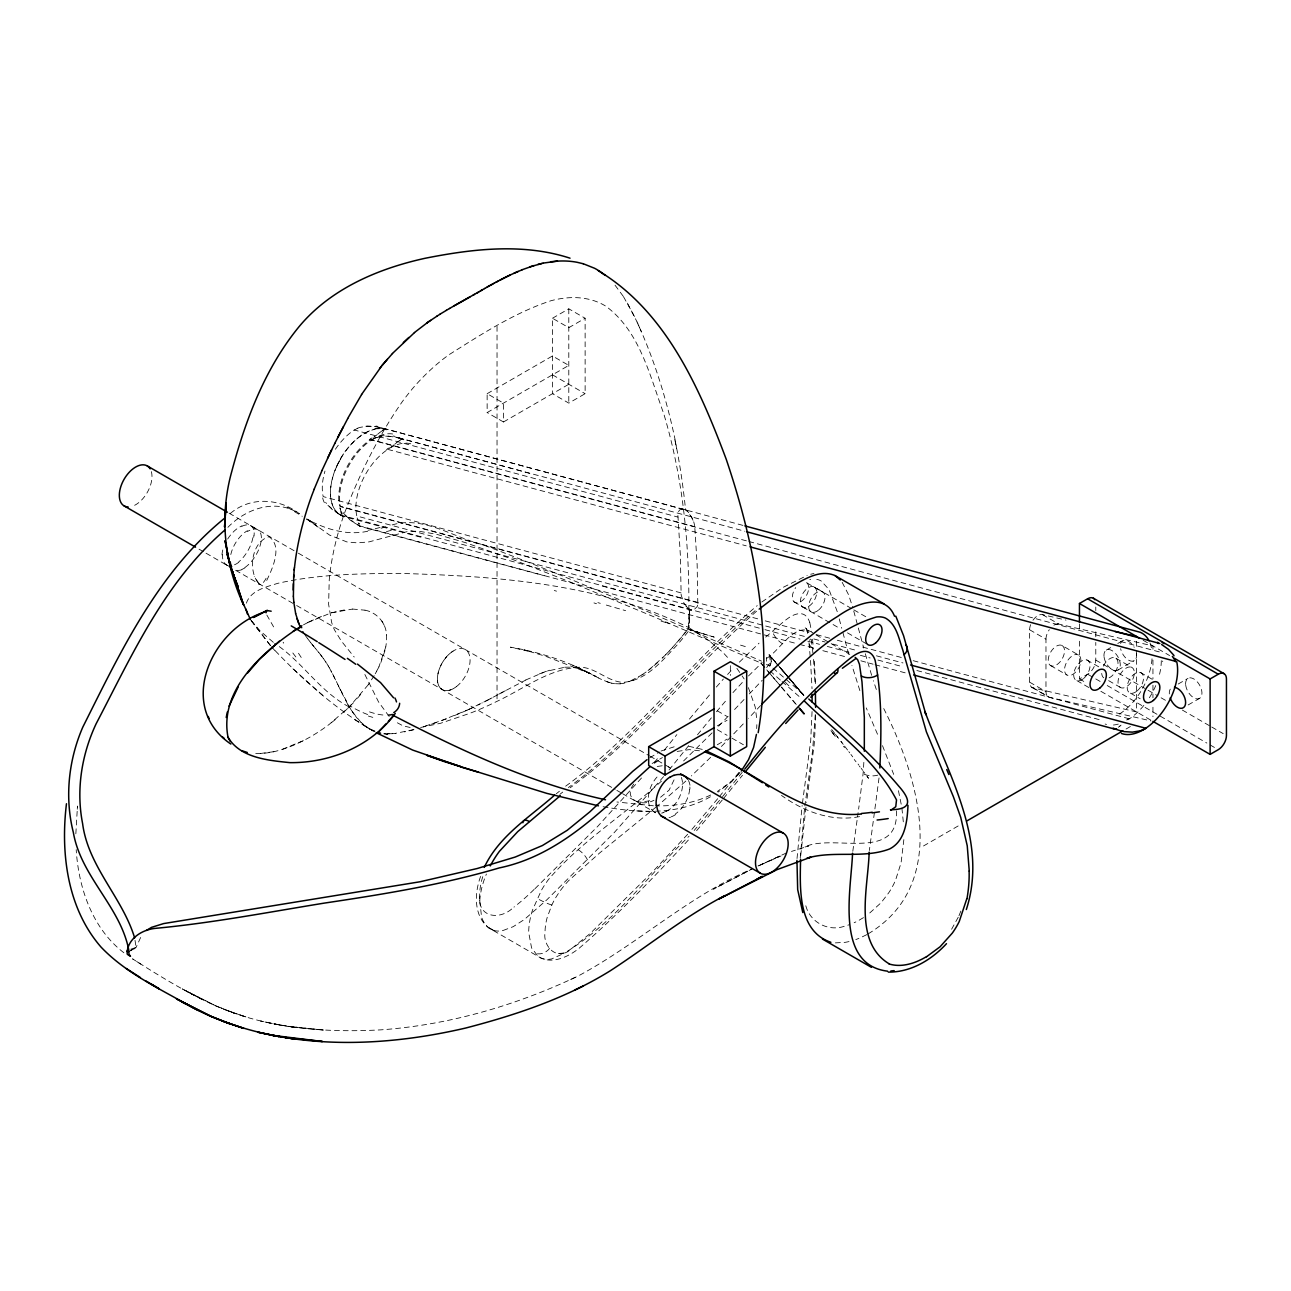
<?xml version="1.0" encoding="UTF-8"?>
<svg xmlns="http://www.w3.org/2000/svg" width="1291" height="1291" viewBox="0 0 1291 1291"><rect width="100%" height="100%" fill="white"/><g stroke="black" fill="none" stroke-linecap="round" stroke-linejoin="round"><path stroke-width="0.75" stroke-dasharray="5 3.75" d="M689.507 613.983L689.523 609.368L684.085 603.543L681.148 595.006L680.357 555.275L678.017 517.11A16.509 9.134 52.6 0 1 681.341 508.864M697.802 603.333L697.156 564.78L694.703 525.824M812.055 711.567L810.7 740.889L802.405 803.518M75.846 833.776L77.46 806.326M815.525 715.149L815.218 726.107A489.66 282.713 -60 0 1 814.088 745.343L806.536 802.34M689.491 610.514L689.442 616.275M479.784 900.828L481.559 916.997A53.835 31.081 -60 0 0 489.095 928.1L538.105 956.389C551.16 965.087 567.911 957.051 578.82 948.53C618.502 914.383 654.827 876.282 690.378 837.875M689.41 617.421L689.329 616.21M689.265 618.502L689.12 625.441M689.297 617.356L689.2 623.15M800.226 858.015L804.616 807.633M815.266 714.568L812.604 750.474L804.842 805.907M672.579 647.34L679.405 639.707A200.621 115.835 -60 0 0 689.023 627.749L689.023 625.393M756.687 728.576L756.849 724.687M903.861 839.618L901.07 862.872L895.518 880.284A46.928 27.095 -60 0 1 888.773 892.743L881.107 902.699L868.052 914.512M797.031 858.515L802.147 805.503M896.406 810.861C899.165 862.953 832.017 832.937 804.341 847.154L808.537 846.073L791.464 851.431M766.531 661.25L766.58 657.345M800.727 855.53L806.278 804.18M77.25 809.231L77.508 806.036M863.84 762.352A489.66 282.713 -60 0 1 863.098 773.632L858.628 809.134M879.026 777.94L869.359 850.479M253.714 537.217L253.94 535.329M771.195 661.444L770.905 663.203M852.802 851.318L858.112 812.652M674.047 779.877L669.093 790.14L660.282 797.467M385.799 646.888L378.925 666.785M385.008 650.567L380.861 662.525M482.769 876.67L481.833 879.8A48.074 27.756 -60 0 0 479.703 894.744C476.879 918.643 501.005 920.564 513.947 906.895M246.371 603.171C250.696 590.31 266.269 586.937 277.743 583.338C317.376 574.317 358.333 573.624 398.806 573.365C497.067 576.125 599.508 583.242 688.926 627.684A200.621 115.803 -60 0 1 679.292 639.658L675.951 643.531M480.591 876.444C474.378 893.162 473.442 916.255 489.095 928.1A43.168 24.916 -60 0 0 502.683 930.633M133.861 949.143L136.104 947.416L141.284 936.04M958.987 915.722L962.037 908.122M661.508 781.103C624.554 814.702 580.95 841.409 548.401 879.623A62.823 36.277 -60 0 0 541.445 890.225L532.521 910.01A59.418 34.308 -60 0 0 528.697 932.489L531.585 947.965L538.105 956.389A43.168 24.916 -60 0 0 551.677 958.923L567.766 951.693L590.326 933.361L652.81 871.651L688.313 833.599M656.377 806.81L599.718 852.899L568.669 880.623A63.146 36.455 -60 0 0 559.794 891.355L555.953 897.245A46.508 26.853 -60 0 0 551.822 905.056L547.174 917.514A48.074 27.756 -60 0 0 545.028 932.457C542.946 943.979 553.484 958.229 565.7 952.29C613.935 922.936 648.663 874.991 689.071 836.213M336.305 467.035L340.727 458.353A48.477 28.128 -60.1 0 1 374.325 429.451M958.245 917.207L951.322 929.762M378.973 666.834L374.987 674.144L376.73 671.207M340.84 458.418L336.402 467.1A48.59 28.079 -60 0 0 339.969 514.673L342.954 516.352L420.721 537.185M374.196 675.661L368.225 684.682M633.784 784.073C622.714 798.29 639.949 807.585 653.956 800.291M266.721 580.434C272.595 568.266 282.826 546.222 269.012 536.717C251.487 541.72 247.694 570.767 258.749 583.629M383.314 429.613L383.04 430A14.524 3.792 13.6 0 1 382.991 430.436M368.29 684.73L349.248 706.968L329.334 724.299A177.868 102.683 -60 0 1 303.337 740.679C287.893 748.441 270.803 754.557 253.262 753.395M664.3 750.184L676.871 734.595M688.7 745.633L668.641 770.453M738.952 772.373L720.152 795.659M742.212 772.325L720.814 798.774M697.495 734.789L711.373 717.844M654.214 762.61L659.265 756.413M717.651 798.742L689.604 832.13M689.475 719.055L709.872 694.526M722.282 800.017L695.526 832.001M723.541 798.467L742.535 775.229M663.606 776.617L614.435 832.372L546.787 899.859L524.404 919.466L513.221 926.664L502.683 930.633M719.539 800.339L694.171 830.468M641.498 777.989L597.781 826.321L534.184 889.483M716.473 711.744L726.752 699.69M739.065 773.599L731.949 781.087L718.006 792.19M357.462 698.253L361.27 693.767M716.344 687.038L723.38 679.05M732.981 692.589L744.31 680.292M669.158 651.035L672.676 647.404M739.937 772.438L731.949 781.087L717.28 791.512M727.591 674.451L732.901 668.786M749.329 693.896L762.206 680.309M760.609 705.531L748.538 718.312M744.019 699.528L733.417 710.744M733.74 733.853L744.52 722.573M728.108 716.311L717.457 727.398M669.254 651.1L662.267 658.071M731.029 736.628L720.184 747.731M353.492 702.691L343.729 712.245M748.473 675.984L762.158 662.493M712.099 732.868L682.31 762.206M739.356 662.154L759.043 643.16M665.817 654.682L648.13 670.658L638.077 677.42M710.647 757.317L691.379 775.939M766.418 658.458C780.845 650.148 795.643 619.002 814.282 633.897M685.811 781.087L657.781 805.632M765.692 637.092L784.508 620.906A63.469 36.648 -60 0 1 787.187 618.938C792.722 614.581 802.679 610.143 807.488 617.856A37.988 21.931 -60 0 1 809.796 622.617M657.781 662.477L648.034 670.594M756.542 611.24C692.331 667.834 639.803 737.016 570.186 787.752M227.894 527.341C246.081 508.46 276 498.181 299.431 513.786C278.485 497.342 247.888 496.422 228.152 515.448M1119.297 726.559L1121.04 725.139M766.644 667.544L770.517 662.138L769.355 654.989L778.344 665.575M1119.975 725.994L1118.361 727.269M377.601 434.276L379.296 432.905M379.619 432.646L382.701 430.355M394.788 444.201L396.595 442.748M396.692 442.668L399.887 440.279M556.276 793.787L559.406 791.254M565.652 786.187C637.189 734.305 689.83 661.976 757.236 605.608M755.122 610.708C689.346 665.882 638.206 736.725 568.379 787.542M376.891 434.857L375.052 436.31M559.858 794.385L562.698 792.093M393.949 444.879L392.238 446.218M335.176 719.716L329.286 724.283M374.664 436.6L373.68 437.342M391.851 446.525L390.995 447.17M761.771 602.042L783.185 587.324L807.182 575.431M649.793 757.785L659.298 752.008M238.803 562.279L237.189 563.376A23.125 12.7 -60.6 0 1 233.961 565.006M654.343 763.288L661.444 758.527M643.16 674.289L628.217 682.116M675.693 814.524L673.967 815.557A23.125 14.04 -59.6 0 1 670.529 817.058M130.262 950.87L132.602 949.482M863.485 917.627L858.902 920.338A86.174 49.752 -60 0 1 854.158 922.71M868.214 933.813C950.967 883.964 918.288 775.859 882.77 706.693M130.423 950.725L136.104 947.416L134.635 937.879M552.467 318.248L568.798 308.823L585.13 318.248L585.13 393.69L568.798 403.115L552.467 393.69L552.467 318.248L568.798 327.688L585.13 318.248M487.143 393.69L552.467 355.977L568.798 365.401L487.143 412.555L487.143 393.69L503.474 403.115L503.474 421.979L487.143 412.555M503.474 421.979L568.798 384.266M652.133 763.514L662.444 757.559M717.28 725.897L727.091 720.233M717.28 744.762L727.091 739.097M1106.339 650.083L1111.244 647.243M1117.78 643.483L1122.67 640.643M1079.454 641.224L1079.454 678.937L1087.619 674.225A11.554 6.665 -60 0 0 1095.785 660.088L1095.785 642.402M1117.893 670.077L1134.224 660.653M1178.215 684.02L1188.01 678.372M923.517 845.96L960.181 824.788M1126.059 729.028L1131.303 725.994M1188.123 704.967L1199.565 698.366M303.482 624.844L307.339 622.795M710.373 796.789C677.113 815.96 636.705 812.862 600.363 806.23M498.681 694.251L525.84 680.018M505.459 690.669L492.097 697.785M710.631 795.03C693.557 803.341 674.16 806.31 655.279 805.842M140.8 964.151L132.521 958.826C159.374 975.964 186.646 992.731 215.742 1005.85C267.285 1028.653 324.864 1032.8 380.506 1029.879C449.171 1025.054 516.448 1005.334 578.449 975.851C638.432 943.624 688.829 895.76 752.104 868.956L713.455 889.16L751.12 869.521M307.29 622.762L330.98 612.902L352.508 609.078M490.047 698.851L492.161 697.818M490.112 698.899L481.817 703.062M488.305 699.835L468.536 709.517M477.96 704.967L480.01 703.966M866.826 934.619L861.291 937.347A100.827 58.208 -60 0 1 855.804 939.558M473.765 707.113L471.296 708.307M303.32 740.663L281.293 749.732M308.904 621.923L323.541 615.452M570.638 979.546L578.449 975.851M525.76 679.97L545.69 671.449L564.748 667.269M759.318 865.599L782.749 854.674M470.021 708.904L441.522 720.604M786.364 852.996L758.027 865.971L780.91 856.03M467.052 710.276L451.656 716.747M633.203 680.147L623.456 683.407L617.388 683.891M661.057 751.023L675.032 746.521M357.752 428.144L359.124 427.628A33.34 28.547 50.9 0 1 359.705 427.45L367.273 426.127L375.6 426.563M375.036 438.117L376.407 437.617A33.34 28.547 50.9 0 1 377.004 437.439M539.251 673.95L549.676 670.223M446.654 718.764L423.238 726.817M392.174 524.921C423.061 515.512 453.06 537.25 482.301 544.528C576.722 580.062 669.077 620.777 761.512 661.121M431.501 724.17L436.536 722.444M130.714 949.24L136.104 947.416M423.303 726.849L426.45 725.849M377.004 437.423L384.815 436.1L393.626 436.665M385.928 526.889L379.715 528.616M413.83 729.625L395.24 733.401M413.878 729.657L404.503 731.916M330.98 612.902L345.585 609.659M657.248 766.451L662.848 765.692M677.194 751.427L689.249 749.635L701.094 750.975M810.683 574.237L813.943 573.527M681.519 509.138L681.89 509.074A9.263 5.067 55.3 0 1 685.489 509.961L685.456 509.59M374.212 429.387C376.084 426.918 392.997 430.984 383.943 429.403M273.918 751.685L259.781 753.573M809.747 579.481L810.716 579.32M367.693 531.263C346.601 535.83 325.138 529.068 306.709 518.966M379.57 436.745C380.716 432.695 415.073 441.845 401.13 439.327M420.624 727.479L440.667 723.25L469.989 713.261A393.142 226.99 -60 0 0 496.47 701.594C524.001 688.845 549.482 667.996 580.853 667.189C596.232 668.06 607.48 681.39 622.811 682.358C646.501 680.906 662.848 659.927 678.049 643.999A182.16 105.168 -60 0 0 688.393 631.267C690.75 558.035 684.875 483.835 663.655 413.443C649.873 375.875 639.9 331.448 606.06 306.354A158.712 91.629 -60 0 0 597.217 301.884L594.505 300.884A171.138 98.81 -60 0 0 557.696 299.189A163.828 94.582 -60 0 0 550.918 300.755C514.27 312.842 481.414 334.288 448.978 354.735A155.937 90.031 -60 0 0 412.329 388.833L409.78 392.012A136.297 78.686 -60 0 0 402.259 401.711C378.392 435.971 359.721 473.781 344.697 512.672A202.284 116.787 -60 0 0 329.221 580.288L328.624 604.317L331.609 622.262A99.052 57.191 -60 0 0 334.53 629.976L341.34 641.046L354.218 657.022M859.532 816.606C831.63 822.109 803.906 811.587 781.475 795.417M392.19 733.675L395.304 733.449M558.503 953.5L566.652 952.839M377.424 428.79L380.555 428.596M365.837 426.224L373.648 426.304L383.976 428.483L685.489 509.945M392.254 733.708L386.219 733.74M564.651 667.221L568.33 667.173A95.34 55.045 -60 0 1 578.739 668.706L585.517 671.288M620.471 683.875L614.5 683.665M835.358 942.882L845.185 942.333A100.827 58.208 -60 0 0 850.43 941.22M389.236 733.821L383.379 733.546M653.391 805.794L616.904 801.985M352.459 609.045L365.014 610.191M636.77 810.909L649.115 811.345M410.151 727.479L403.034 725.849L394.691 721.362M611.708 683.165L614.597 683.714M688.861 746.295L702.546 749.458M786.542 675.064L769.291 654.957M383.75 733.804L387.687 734.676L384.089 733.659M381.571 427.918L382.975 428.241M400.275 438.214L398.871 437.907M377.795 426.966L381.2 427.821M395.078 436.955L398.064 437.697M1032.978 620.229A11.554 6.665 -60 0 1 1042.483 614.629L1066.027 620.1M1042.483 614.629L1058.83 624.069L1152.944 645.936L1152.944 650.648M1030.638 624.65A11.554 6.665 -60 0 0 1029.637 629.782L1029.637 682.181A11.554 6.665 -60 0 0 1033.107 687.893L1136.613 711.954L1136.613 650.648M1033.107 687.893L1049.438 697.318L1150.991 720.927M398.29 437.762L744.875 531.263M383.314 428.322L744.842 525.905M611.805 683.229L606.399 681.583M343.003 512.479A36.116 26.595 2 0 0 343.454 513.156L350.232 520.128L359.995 526.292L544.382 575.754M372.809 717.376L368.355 716.037M335.386 449.268A48.703 28.112 -60 0 1 354.202 429.968L678.017 517.11M694.8 526.696L370.646 439.489A48.703 28.112 -60 0 0 339.614 506.088L697.818 602.461M757.672 618.825L340.485 506.588A48.703 28.112 -60 0 1 371.501 439.957L746.973 540.994M748.877 541.51L1160.383 652.213A48.703 28.112 -60 0 1 1160.77 654.198M387.833 449.397L746.246 545.835M681.019 592.876L323.186 496.599A48.703 28.112 -60 0 1 324.977 471.07M765.256 620.874L808.876 632.606M816.461 634.639L829.742 638.222M837.326 640.255L901.796 657.603M913.173 660.669L1129.367 718.829M804.358 636.415L356.816 516.013A48.703 28.112 -60 0 1 372.05 464.453A48.703 28.112 -60 0 1 412.023 444.185M813.83 638.964L825.207 642.03M832.792 644.08L855.546 650.196M876.411 655.812L902.958 662.945M340.566 515.012L763.013 629.137M764.966 629.653L800.017 639.093M807.811 641.191L819.495 644.322M827.289 646.42L852.609 653.23M860.387 655.328L870.134 657.958M877.912 660.04L903.232 666.866M916.868 670.529L1096.043 718.732A48.671 28.095 -60 0 0 1100.126 719.668M360.157 526.341L359.495 525.808L797.677 643.902M799.613 644.419L815.654 648.631M822.819 650.664L846.008 656.909M860.871 660.798L873.087 664.187M875.024 664.72L907.88 673.563M398.499 437.81L529.439 473.297M602.219 586.017L691.056 610.078A9.989 5.745 57.9 0 0 693.396 610.32L697.172 606.592A17.767 10.118 60.7 0 0 697.882 603.381M766.386 664.558L770.001 665.559M375.068 731.158L368.032 728.092M597.878 602.639L600.283 603.333M606.318 605.076L625.602 610.659M661.089 621.116L666.834 622.827M667.124 622.924L669.948 623.763M700.835 633.058L689.539 629.653L713.697 636.963M714.407 637.173L691.121 630.153M554.275 590.503L556.518 591.165M339.953 514.706L342.97 516.416M740.55 645.129L746.714 647.001M364.95 610.159C376.778 612.402 386.09 622.827 386.525 634.93M593.973 602.913L596.507 603.736M609.11 682.519L601.445 679.453M374.648 731.335L371.469 730.157L374.664 731.9M764.837 667.592L760.948 663.041L652.52 616.227L569.476 581.708L508.154 557.712L464.97 542.478L436.261 534.2L418.397 531.134L407.778 531.472L369.048 541.881L357.429 542.882L346.94 541.946L329.689 535.152L308.307 519.837L319.571 528.213M373.745 731.126C335.321 709.227 301.949 679.082 271.723 647.033M588.728 672.821C564.248 659.975 537.589 651.794 510.381 647.162L529.697 651.535L524.098 649.841L545.948 656.393L589.745 673.418L572.93 665.268L596.055 676.565L588.728 672.821L595.248 676.258M585.42 671.239L588.809 672.869M598.314 677.888L601.541 679.502M668.431 766.854L670.384 768.064M595.167 676.21L598.411 677.936M357.365 524.727L359.479 525.84L357.994 521.467M286.989 507.073L302.223 516.303M689.023 627.749L708.114 639.965L722.831 652.278L729.496 659.54M339.856 514.641L331.981 509.364L326.236 503.151A36.116 26.595 2 0 1 325.703 502.489L325.687 502.312M386.509 429.5A48.671 28.095 -60 0 0 338.436 462.63A48.671 28.095 -60 0 0 342.357 515.948L342.761 516.335M1143.148 640.271L1169.63 655.57M1115.973 658.265L1132.304 667.705A11.554 6.665 -60 0 1 1127.818 685.779A11.554 6.665 -60 0 1 1118.442 678.953A11.554 6.665 -60 0 1 1132.304 667.705M1140.292 672.401L1154.993 680.89M1095.785 660.088L1144.778 688.377M1148.054 690.249L1157.849 695.914M1161.109 697.802L1166.015 700.626M1182.346 710.066L1210.119 726.091M1211.749 727.027L1223.19 733.627M1062.154 645.581A11.554 6.665 -60 0 1 1058.491 663.461A11.554 6.665 -60 0 1 1048.486 657.7A11.554 6.665 -60 0 1 1062.154 645.581L1078.485 655.005A11.554 6.665 -60 0 1 1074.822 672.901A11.554 6.665 -60 0 1 1064.833 667.124A11.554 6.665 -60 0 1 1078.485 655.005M1086.812 659.943L1101.513 668.431M1029.637 629.782L1045.968 639.206L1045.968 691.605A11.554 6.665 -60 0 0 1049.438 697.318M1108.63 680.647L1120.072 687.248M1130.4 693.122L1140.195 698.786M1087.619 674.225L1092.525 677.049M1095.785 678.937L1100.69 681.777M1107.21 685.537L1206.843 743.067M1210.119 744.955L1215.025 747.779M1079.454 678.937L1086.602 683.068M1100.884 691.314L1152.944 721.379M552.467 374.826L585.13 393.69M1076.92 680.647L1089.991 688.2M1050.6 665.575L1066.931 675.015M1029.637 682.181L1045.968 691.605M1031.67 687.232L1048.018 696.672M814.298 587.034A11.554 6.665 -60 0 1 810.651 604.914A11.554 6.665 -60 0 1 800.646 599.153A11.554 6.665 -60 0 1 814.298 587.034L852.125 608.868M853.851 609.868L865.89 616.808M807.117 583.032L823.448 592.472M793.933 601.784L810.264 611.208M802.76 607.028L840.586 628.878M847.461 632.848L866.374 643.757M815.977 634.865L829.484 642.676M831.178 643.644L849.768 654.376M717.28 710.808L727.091 716.473M717.28 729.673L727.091 735.321M731.981 738.162L743.422 744.762M229.12 513.189L297.091 552.435M298.334 553.177L649.179 755.703M649.954 756.155L669.109 767.209M199.056 549.175L204.285 552.193M206.027 553.193L225.199 564.264M235.656 570.299L295.817 605.027M296.656 605.527L615.129 789.382M616.872 790.399L622.117 793.416M622.585 793.691L655.699 812.814M338.274 513.753L327.93 505.346M355.574 523.743L345.23 515.335M251.083 525.937L258.942 530.504M225.134 564.086L231.379 567.701M353.96 714.084L349.248 706.968C319.49 691.54 302.175 661.218 274.644 643.402M354.767 719.652L369.855 729.205M306.822 519.208L316.666 525.953L308.452 519.611M366.257 726.881L368.08 728.124M685.392 508.977L687.054 511.01A10.199 5.535 55.5 0 1 689.539 513.544L693.816 521.854M369.904 729.237L360.964 722.363M689.523 609.368L685.924 606.205M364.546 725.574L366.321 726.914M123.871 952.758C92.419 928.632 78.525 887.998 76.201 849.607M259.249 583.919L254.279 576.609M273.321 642.321L260.04 630.799L251.422 620.81M362.9 724.186L364.611 725.607M773.019 668.125L805.035 695.752M322.815 695.429L290.943 666.979M770.001 670.965L780.571 680.228M782.088 681.551L801.711 698.754M785.38 682.293L790.85 687.861M769.129 654.94L780.797 668.351M361.012 722.395L352.298 711.744M389.204 716.537L378.521 701.884L363.949 672.659M270.432 645.516L251.471 620.987M271.675 646.936L276.661 652.681M270.497 645.629L251.503 621.019M786.768 675.29L780.603 668.141L787.316 675.951M787.704 676.403L791.254 680.535M781.765 669.48L785.751 674.128M787.494 676.129L804.115 695.801L787.93 676.645M768.984 654.827L785.719 674.467M787.01 675.984L803.744 695.623M770.017 673.676L766.128 669.109L780.022 685.473M771.308 675.193L780.377 685.844M781.668 687.361L797.209 705.612M779.619 667.076L788.559 677.614M789.834 679.114L803.89 695.655M760.948 663.041L764.756 667.528M781.297 686.973L795.272 703.417M790.931 680.147L803.454 695.01M803.002 694.477L801.663 692.864M843.491 746.327L844.524 747.554M312.132 644.435L318.812 652.536M315.504 648.502L317.166 650.519M313.858 646.501L310.469 642.369M342.373 515.964L340.808 511.559M355.622 716.295L357.349 718.442M318.861 652.552L321.992 656.554M808.666 631.428L805.116 627.7L807.343 631.735L806.326 628.459L807.553 633.413M854.222 759.495L856.014 761.771M831.678 729.576L837.843 737.419M615.032 285.182L623.666 296.865M835.471 734.385L843.233 744.358M310.518 642.385L307.226 638.141M320.475 654.569L325.913 662.041M841.103 741.615L842.103 742.89M859.37 766.079L860.161 767.096M844.572 746.117L847.574 750.039M848.8 751.652L849.72 752.863M850.93 754.46L852.706 756.833M858.047 764.03L858.87 765.143M861.21 768.323L862.662 770.324M866.858 776.052L868.504 778.295L865.438 774.1M864.05 772.196L864.825 773.261M305.677 635.963L307.258 638.157M250.373 619.422L252.31 622.149M323.492 658.588L328.543 666.301M736.903 668.367L741.05 674.402M742.083 675.919L744.165 678.937M842.168 582.322L848.607 594.828L852.754 607.464M302.756 631.477L305.709 635.979M302.788 631.493L304.208 633.768M326.736 663.396L331.803 672.224M350.797 709.421L337.774 684.537M623.569 296.817L634.543 316.569M273.611 626.877L266.834 615.049M349.248 706.968L347.763 704.386M692.621 518.643L687.054 511.01A8.989 4.938 55.8 0 0 685.602 510.01M347.634 704.128L340.534 690.346M329.302 667.705L336.386 681.454M627.426 303.143L637.125 322.072M381.91 621.1L384.202 625.312M332.513 673.676L337.871 684.601M748.393 687.651L755.187 706.903L756.994 720.814M340.614 690.395L337.032 682.971M637.028 322.008L637.964 323.928M637.883 323.863L638.803 325.784M877.509 734.24L866.261 707.92M638.706 325.735L639.626 327.656M639.529 327.607L641.256 331.416A981.225 566.733 -60 0 1 675.064 439.456M640.352 329.479L641.175 331.367M805.81 905.766C810.183 922.549 828.644 932.005 844.847 926.099A86.174 49.752 -60 0 0 849.462 924.63M882.495 745.665L893.695 774.374M876.331 689.507L873.362 680.696M859.871 690.62L851.931 665.365M871.651 675.338L865.244 653.553M809.796 622.617L811.506 631.202M837.262 611.708L828.967 589.422L821.141 580.934A41.49 23.948 -60 0 0 815.396 579.159M853.771 611.111L863.727 648.034M848.784 654.311L842.733 631.961M839.231 618.905L841.732 628.233M898.455 790.689L901.586 806.149M674.822 439.473L675.451 442.087M675.096 440.747L676.21 445.911M675.613 443.297L675.855 444.572M676.113 445.847L676.71 448.477M676.613 448.413L676.952 449.752A948.32 547.723 -60 0 1 685.489 509.074M811.216 639.319L812.991 653.569M901.909 808.134L903.652 825.207M812.539 639.223L813.491 649.099M808.989 642.708L810.361 658.458M810.538 660.411L812.023 688.668M813.524 659.427L815.105 683.117M814.427 661.121L815.492 685.666M689.878 787.026L689.943 789.075M1152.944 660.088L1152.944 678.937M1152.944 685.231L1152.944 697.802M1152.944 707.226L1152.944 716.666M1136.613 641.224L1136.613 649.083M1095.785 607.044L1095.785 610.578M1095.785 631.799L1095.785 638.867M1079.454 623.94L1079.454 631.799M730.351 665.672L730.351 675.435M568.798 308.823L568.798 403.115M497.035 326.349L497.035 701.884M151.354 471.635A23.093 13.33 -60 0 1 147.206 492.565A23.093 13.33 -60 0 1 131.166 506.621M770.033 665.575A17.687 16.88 -27.1 0 1 769.678 666.334L769.646 666.317A11.377 7.972 -49.9 0 0 770.13 664.8M391.27 530.311A329.011 180.191 -67 0 1 384.992 531.957M380.087 527.454A314.229 154.517 -58.3 0 1 368.048 530.262M770.824 663.203A10.618 7.956 -47.6 0 1 770.275 664.817M771.292 661.428A11.861 9.085 -46.2 0 0 770.324 656.522L770.146 656.215A8.972 6.794 -49.2 0 0 769.436 655.247M241.853 526.308A23.222 11.49 -55.9 0 1 254.101 535.232M252.891 537.653A23.012 10.941 -60 0 1 238.803 561.843M227.797 565.668A23.157 12.458 -59.3 0 1 222.52 554.581M221.987 554.904A23.077 12.168 -56.3 0 1 223.036 549.046M227.652 539.041A23.077 12.168 -56.3 0 1 238.012 528.003L239.658 527.083A23.012 11.522 -56.5 0 1 241.933 525.857M688.442 780.474A23.222 15.234 -61.6 0 1 690.185 786.865M670.513 817.235A23.157 14.088 -65.2 0 1 669.045 817.606M689.62 789.204A23.012 14.104 -60 0 1 675.58 813.814M244.935 567.491A23.125 11.28 -59 0 0 261.153 540.977A23.125 11.28 -59 0 0 250.034 530.198A23.012 11.522 -56.5 0 0 247.404 531.537M244.903 567.879A23.125 12.668 -60.5 0 1 241.95 569.363M241.869 569.718A23.125 12.426 -59.2 0 1 233.832 569.153M230.799 554.533A23.125 12.426 -59.2 0 1 247.469 530.682M681.358 777.472A23.125 15.266 -61.1 0 1 666.269 811.394M663.074 812.765A23.125 14.959 -63.9 0 1 661.589 813.104M655.166 812.362A23.125 14.959 -63.9 0 1 648.485 795.627A23.125 14.959 -63.9 0 1 659.62 774.471M666.253 811.135A23.125 14.056 -59.7 0 1 663.09 812.491M342.405 513.721A29.661 9.957 19.7 0 1 340.824 512.914M324.364 502.635A29.096 21.14 4.2 0 1 322.476 496.615M354.299 430.097A25.465 20.946 32.6 0 1 355.961 429.177M356.332 428.902A29.031 24.351 40.6 0 1 357.817 428.257M375.891 426.03A14.524 5.955 22.6 0 1 377.472 426.304M283.681 643.16A61.807 0.807 59.6 0 1 283.132 642.208M301.223 657.458A62.113 2.727 56.5 0 1 297.43 651.632M295.865 656.958A67.519 17.203 49.7 0 1 291.427 651.084M386.477 634.865A44.281 25.562 -60 0 1 385.751 646.872M266.091 578.255A23.512 9.085 -85.3 0 1 258.668 584.355M340.291 508.751A29.096 2.647 72.1 0 1 339.953 508.009M340.63 509.767A36.116 1.759 82.7 0 1 340.517 509.235M383.395 429.677A6.584 1.581 31.4 0 1 384.218 429.629M374.761 436.439A33.34 3.647 -31.2 0 1 374.374 436.729M372.066 437.843A29.031 4.551 -28.5 0 1 370.937 438.633M370.695 438.666A25.465 5.309 -25.9 0 1 369.242 439.618M693.703 521.822A20.446 10.409 56.6 0 1 694.59 525.76M382.894 715.004A83.56 30.338 41 0 1 369.5 711.874M367.645 714.504A104.135 41.36 48.3 0 1 350.345 706.129M453.754 688.426A23.109 13.33 -60 0 1 437.423 678.985A23.109 13.33 -60 0 1 453.786 650.696M641.207 802.114A20.914 11.474 -20.4 0 1 634.365 800.468M649.696 800.727A25.659 14.863 -22.8 0 1 641.546 801.55M1103.337 666.14A11.554 6.665 -60 0 1 1113.584 657.506A11.554 6.665 -60 0 1 1117.651 666.35A11.554 6.665 -60 0 1 1108.791 678.001M1103.74 677.823A11.554 6.665 -60 0 1 1101.691 672.482M1045.968 639.206A11.554 6.665 -60 0 1 1049.309 629.653M1053.876 625.215A11.554 6.665 -60 0 1 1058.83 624.069M1169.323 693.945A11.554 6.665 60 0 1 1171.679 687.796M1136.483 653.569A11.554 6.665 60 0 1 1130.319 660.911A11.554 6.665 60 0 1 1120.604 648.711M1120.604 643.531A11.554 6.665 60 0 1 1134.224 647.324M578.287 849.785A11.554 4.825 49 0 1 588.454 862.485M877.767 775.149A11.554 6.019 4.4 0 1 863.098 773.632M551.838 905.056A11.554 1.291 25.4 0 1 537.153 898.407M812.394 647.743A11.554 7.391 -6.1 0 1 810.425 639.029M782.604 643.806A11.554 4.761 48.7 0 1 772.373 631.154M534.151 889.386A163.537 94.421 -60 0 1 513.979 907.105M549.53 948.465A11.554 9.182 -37.7 0 1 534.409 952.726M479.784 900.828A59.241 34.195 -60 0 1 486.4 874.039M359.705 523.71A29.661 9.957 19.7 0 1 358.123 522.903M341.647 512.624A29.096 21.14 4.2 0 1 339.759 506.605M357.478 518.675A29.096 2.647 72.1 0 1 357.139 517.933M357.817 519.676A36.116 1.759 82.7 0 1 357.704 519.16M371.501 439.973A48.638 28.079 -60 0 1 395.675 434.777M371.598 440.086A25.465 20.946 32.6 0 1 373.244 439.15M373.632 438.892A29.031 24.351 40.6 0 1 375.1 438.246M393.19 436.003A14.524 5.955 22.6 0 1 394.756 436.293M1162.723 661.686A29.096 1.146 81.7 0 1 1162.642 661.057M1161.287 660.653A48.703 28.112 -60 0 1 1158.592 677.743M1155.752 685.602A48.703 28.112 -60 0 1 1148.183 699.561M1143.858 705.402A48.703 28.112 -60 0 1 1127.785 719.845M1118.313 724.09A48.703 28.112 -60 0 1 1112.229 725.09M1106.516 724.461A48.703 28.112 -60 0 1 1105.161 724.041M1126.607 719.991A25.465 6.358 -24.1 0 1 1128.027 718.958M400.581 439.602A6.584 1.581 31.4 0 1 401.404 439.553M400.339 439.957A14.524 3.792 13.6 0 1 400.178 440.36M391.948 446.363A33.34 3.647 -31.2 0 1 391.56 446.654M389.253 447.767A29.031 4.551 -28.5 0 1 388.123 448.558M387.881 448.59A25.465 5.309 -25.9 0 1 386.429 449.542M806.601 582.596A11.554 6.665 -60 0 1 805.762 596.603A11.554 6.665 -60 0 1 794.094 601.929A11.554 6.665 -60 0 1 795.708 587.583M1150.007 642.966A48.671 28.095 -60 0 1 1151.814 650.293M1152.008 658.781A48.671 28.095 -60 0 1 1116.683 715.666M323.218 1030.04L287.861 1026.329L323.218 1030.04M295.026 1027.442L274.241 1024.005L295.026 1027.442M280.97 1025.232L260.701 1021.052L280.97 1025.232M240.917 1015.226L228.217 1010.901L247.275 1017.405L240.917 1015.226M233.994 1013.032L215.742 1005.85L182.241 988.906L215.742 1005.85L233.994 1013.032M691.056 610.078L689.62 609.433A9.134 5.212 57.3 0 0 691.056 610.078M191.294 993.78L187.001 991.536L203.445 1000.122L191.294 993.78M493.259 930.262L487.643 927.035L493.259 930.262M311.179 521.645L306.677 518.966L311.179 521.645M835.245 736.354L830.42 730.012L835.245 736.354M456.449 686.586A23.109 13.33 -60 0 0 466.374 650.277A23.109 13.33 -60 0 0 438.456 671.772A23.109 13.33 -60 0 0 456.449 686.586M1104.047 656.909A11.554 6.665 60 0 0 1117.264 670.368A11.554 6.665 60 0 0 1115.037 652.956A11.554 6.665 60 0 0 1104.047 656.909M1185.719 685.198A11.554 6.665 60 0 0 1198.936 698.657A11.554 6.665 60 0 0 1196.709 681.245A11.554 6.665 60 0 0 1185.719 685.198M1083.601 678.517A11.554 6.665 -60 0 0 1087.91 660.459A11.554 6.665 -60 0 0 1074.096 671.901A11.554 6.665 -60 0 0 1083.601 678.517M1137.081 690.975A11.554 6.665 -60 0 0 1141.389 672.934A11.554 6.665 -60 0 0 1127.576 684.375A11.554 6.665 -60 0 0 1137.081 690.975M818.542 610.094A11.554 6.665 -60 0 0 822.932 592.036A11.554 6.665 -60 0 0 809.086 603.397A11.554 6.665 -60 0 0 818.542 610.094"/><path stroke-width="1.5" d="M812.071 701.997L812.104 694.364M293.751 574.931L293.396 596.2M293.235 590.052L293.315 583.742M864.325 751.249L864.325 717.409L861.985 681.858L859.483 664.365L857.66 659.717L855.191 657.409M800.581 859.241C799.984 887.853 797.531 931.15 830.888 942.285M796.95 860.403L797.677 889.58L802.792 912.543M879.865 767.984C881.382 732.191 882.108 695.623 875.12 660.346A39.214 22.641 -60 0 0 872.813 655.586C865.454 645.613 853.109 655.828 846.38 661.412C808.198 693.025 775.326 730.351 744.729 769.194M907.993 805.342C907.234 820.995 905.394 840.877 889.644 848.945C863.243 859.015 833.97 850.188 807.036 858.16L810.7 857.224L777.053 869.618L718.619 899.149L762.432 876.347L756.913 879.123M293.638 577.335L294.3 568.928M127.18 954.146L127.212 951.806M66.47 803.744C60.467 853.173 67.261 908.251 101.005 947.045C126.566 973.93 161.488 989.439 193.134 1007.916C276.71 1050.906 376.343 1048.938 465.873 1027.991C516.093 1014.92 566.152 998.217 610.449 970.671C648.727 945.77 684.246 916.739 724.913 895.551M300.771 626.442C264.477 649.97 218.615 689.249 228.039 737.306C240.142 757.946 268.334 760.399 289.91 762.642C329.334 763.062 369.952 746.763 394.223 714.907M294.235 570.154L294.429 567.717M852.56 853.222C851.205 889.515 834.68 964.684 887.546 971.171M869.15 852.189C868.327 886.691 852.786 941.865 889.144 963.828M758.188 732.675C773.664 640.998 755.622 546.4 726.22 459.241C699.593 388.301 666.027 311.357 598.33 270.739M226.215 717.489L227.329 712.003M966.765 898.859L959.261 921.451A45.96 26.53 -60 0 1 955.84 927.729A48.751 28.144 -60 0 1 952.29 933.119L940.074 946.787L926.535 956.76M756.445 734.401L753.589 747.441L748.506 759.705L741.276 771.001M966.33 909.542C988.664 840.586 947.901 773.825 924.889 711.454L925.921 714.681L903.571 635.705L895.776 616.097M314.278 489.079L311.873 495.276A215.742 124.614 -60 0 0 304.353 518.369L302.062 526.76A225.747 130.375 -60 0 0 294.477 567.75M229.072 706.129L238.286 686.683M314.229 489.063L322.008 470.521M128.987 951.645L128.826 952.032A4.518 3.47 30.3 0 0 128.826 952.693A6.552 5.277 10.9 0 0 130.068 955.679L130.504 956.292M321.959 470.489L331.593 449.962M327.575 458.208L334.789 443.475M334.74 443.442L347.715 418.591M338 436.987L343.358 426.74M484.286 867.358C498.907 836.035 529.681 817.155 554.71 795.046M490.257 865.906L492.452 861.936A62.823 36.277 -60 0 1 499.407 851.334L517.739 831.63L560.278 795.724M347.65 418.558L361.625 394.497M395.272 713.503L388.333 721.362M361.577 394.465L381.49 366.257M271.175 611.208L266.721 610.514L266.027 612.789M379.586 368.548L380.813 366.983M381.426 366.208L387.219 359.398M247.694 672.95L259.297 659.459L279.324 641.159M745.068 772.115L765.321 747.328M382.055 365.45L392.464 353.54M379.699 730.787L385.944 723.928M785.686 723.476L798.032 710.034M761.948 704.111C795.369 670.481 829.564 630.944 876.476 616.985A42.974 24.803 -60 0 1 885.513 618.115C896.712 624.473 898.875 638.9 902.78 649.986A319.99 184.742 -60 0 1 904.071 654.747L926.405 731.884L953.355 796.644L960.746 817.413L967.249 845.847L969.251 871.022M392.416 353.508L414.492 332.594M946.481 943.673C931.618 959.875 910.8 972.365 888.273 972.107M764.724 677.678L795.175 648.372L821.431 627.248A251.584 145.254 -60 0 1 837.891 616.259C853.593 605.027 884.448 590.891 894.55 616.275M810.7 697.221L836.778 673.111M403.308 342.551L408.86 337.451M225.134 529.826C164.845 581.628 132.166 654.86 96.147 723.735C81.64 754.59 75.975 789.898 82.592 823.513C88.127 866.648 122.467 897.503 134.635 937.879M129.052 951.548C121.435 907.508 80.978 877.138 73.345 832.469C64.534 797.531 68.536 759.979 82.834 727.059C120.741 651.455 157.954 571.913 225.409 517.562M414.427 332.562L427.063 322.863M759.156 609.126L772.438 598.959A251.584 145.254 -60 0 1 788.882 587.97C802.518 580.611 818.962 568.621 835.019 575.576L884.028 603.865M842.361 668.254L855.836 658.539M646.969 759.689L632.784 771.292L589.858 811.829L567.201 830.323L542.398 845.54L515.222 857.046L477.202 868.52L420.14 881.753L163.634 923.581L151.563 927.341L146.48 930.424M650.067 766.596C604.979 807.23 561.456 855.029 499.197 867.939C442.022 884.819 383.088 894.34 324.235 903.119C268.334 912.204 212.628 922.936 156.195 928.277C143.253 929.278 129.132 937.411 127.196 951.177M426.998 322.831L436.923 316.198M427.192 322.702L430.597 320.394M890.742 810.328L895.76 806.73L896.519 799.936C875.588 759.721 836.52 732.594 804.745 701.4M436.858 316.166L440.086 314.197M293.315 631.073L300.803 627.119M440.021 314.165L446.428 310.34M669.803 777.456L671.514 776.407A23.012 14.911 -64.1 0 1 673.95 775.278M479.526 291.459L480.591 290.895M480.526 290.862L482.108 290.007M481.027 290.556L484.609 288.555M479.09 291.798L478.525 292.056A60.467 34.922 -60 0 1 477.234 292.799L473.264 294.994M446.363 310.308L449.591 308.484M300.722 626.409L301.884 625.812M449.526 308.452L470.166 296.817M714.02 746.65L714.02 671.207L730.351 661.767L746.682 671.207L746.682 746.65L730.351 756.074L714.02 746.65L665.026 774.939L648.679 765.498L648.679 746.634L714.02 708.92M714.02 671.207L730.351 680.631L746.682 671.207M648.679 746.634L665.026 756.074L714.02 727.785M1079.454 622.359L1079.454 603.494L1087.619 598.782A11.554 6.665 -60 0 1 1094.865 599.702M1174.39 658.313L1210.119 678.937L1218.284 674.225A11.554 6.665 -60 0 1 1226.45 678.937L1226.45 735.515A11.554 6.665 -60 0 1 1218.284 749.668L1210.119 754.38L1152.944 721.379M967.169 820.753L1122.573 731.029M454.271 305.709L469.311 297.237M484.545 288.522L487.11 287.151M470.102 296.785L474.523 294.364M487.046 287.102L489.128 286.021M488.046 286.537L490.128 285.456M490.064 285.424L492.145 284.359M491.064 284.859L493.146 283.81M493.081 283.762L494.146 283.262M494.082 283.229L498.148 281.115M496.083 282.148L500.166 280.066A367.548 212.289 -60 0 1 510.171 275.064M262.234 612.854C209.884 631.154 176.851 707.5 230.847 744.052M266.253 610.821L253.343 617.469L267.382 610.385M575.173 989.858L583.225 986.034M518.175 271.449L510.106 275.031A367.548 212.257 -60 0 0 500.085 280.034M514.108 273.159L522.161 269.787M1142.148 730.109L1140.776 730.625A33.34 28.58 51.3 0 1 1140.195 730.819L1132.385 732.142L1123.573 731.577M522.08 269.754L533.974 265.575M529.972 266.801L542.946 263.203M537.879 264.445L541.752 263.477M543.108 263.106L557.518 261.137A190.423 109.977 -60 0 1 577.158 262.299L583.242 263.751M890.451 809.747C913.06 809.57 910.623 799.387 898.52 785.88C871.683 753.96 839.747 726.833 808.795 699.044M879.461 811.829L872.135 812.91M890.822 970.993L894.179 970.622M550.579 261.783L557.454 261.089M861.355 814.024C801.388 819.85 757.155 770.388 704.45 751.782M598.427 805.826L546.803 793.368L443.878 761.464L427.176 755.429L460.516 766.58L412.684 750.071L376.246 732.755M605.511 799.774C530.891 783.379 461.097 750.571 393.594 715.601M1114.891 728.721L1112.907 728.35L1122.105 731.271M377.843 732.513L380.571 733.143M1115.053 631.493L1136.613 636.511M744.842 525.905L1140.179 632.267A48.671 28.095 -60 0 1 1149.071 640.852M746.747 531.763L1159.834 643.499M750.039 546.851L1176.714 661.654A48.703 28.112 -60 0 1 1161.48 713.213A48.703 28.112 -60 0 1 1121.508 733.482M910.542 664.994L1145.698 728.253M913.641 674.999L1113.358 728.737M570.041 258.184C523.065 242.869 472.522 248.873 425.013 258.297C378.021 268.657 330.835 288.7 299.286 326.397C264.978 368.129 245.532 419.962 231.734 471.618C219.309 516.013 224.166 563.07 243.515 604.721L232.332 571.058L243.515 604.721M461.016 767.048L478.428 772.163M241.933 750.749L247.291 752.459M583.161 263.703L594.57 268.27A176.625 102.021 -60 0 1 599.75 271.32L605.253 275.403M705.951 750.733L729.528 762.11L762.4 782.717M185.872 1003.962L181.418 1001.655L198.362 1010.482M1093.396 598.217L1224.062 673.66M1087.619 598.782L1218.284 674.225M1079.454 603.494L1139.888 638.399M147.206 465.89L227.377 512.188M680.551 773.809L783.379 833.179A23.093 13.33 -60 0 1 776.052 868.972A23.093 13.33 -60 0 1 756.058 857.418A23.093 13.33 -60 0 1 783.379 833.179M124.114 505.894L195.57 547.158M660.927 815.831L760.286 873.2M822.448 939.057L871.441 967.346M1161.626 644.499L1168.484 649.373L1173.664 655.102A36.116 26.465 2.8 0 1 1174.035 655.812M127.809 954.711L130.101 956.034M1157.543 642.224L1158.301 643.547M151.563 984.307L159.213 988.825L146.093 981.063M301.755 627.7L300.9 627.184M126.228 968.492L140.412 977.577M765.611 784.863L768.823 787.01M835.019 575.576L840.296 579.998M357.478 664.09L380.571 682.632L393.594 697.834M222.536 736.967L224.327 738.5M799.097 707.92L804.18 713.891L799.839 708.727M240.755 598.153L250.373 619.422M228.039 737.306L230.331 741.518M299.851 625.99L300.222 626.78L299.609 625.57M299.48 625.199L296.978 618.631M946.739 769.581L948.869 774.535M208.254 716.457L209.045 718.474M298.802 623.601L295.591 613.403M246 609.239L247.501 614.177M295.639 613.435L293.783 602.139M293.347 596.168L293.832 602.171M815.379 691.137L815.605 707.403M1210.119 678.937L1210.119 754.38M730.351 680.631L730.351 756.074M665.026 756.074L665.026 774.939M128.148 506.976A23.093 13.33 -60 0 1 124.114 479.235A23.093 13.33 -60 0 1 150.159 468.859M872.264 812.265A321.314 210.175 -61.4 0 1 861.484 813.459M888.208 818.575A308.162 191.778 -55.8 0 1 877.073 820.011M127.051 950.967A4.518 0.92 80.7 0 1 127.083 951.548M673.95 775.407A23.222 15.234 -61.6 0 1 687.7 779.215M656.183 805.358A23.077 14.927 -64 0 1 669.755 777.166M665.026 817.639A23.157 14.088 -65.2 0 1 656.764 805.019M231.702 566.797A23.125 12.426 -59.2 0 1 230.25 562.069M291.233 625.893A90.644 4.664 33 0 1 317.247 641.675M392.48 714.439A83.56 30.338 41 0 1 388.301 715.117M318.78 642.676A89.289 4.47 33 0 1 345.02 659.427M347.36 658.345A83.867 12.442 34.3 0 1 355.767 664.284M394.981 698.028A62.565 27.773 19.8 0 1 396.498 701.917M399.645 703.272A62.807 26.159 24.2 0 1 393.755 712.616M478.59 292.105A60.467 34.922 -60 0 1 477.299 292.831M1174.439 687.296A11.554 6.665 60 0 1 1184.944 698.366A11.554 6.665 60 0 1 1180.958 708.339A11.554 6.665 60 0 1 1170.195 697.947M522.887 822.754A11.554 4.825 49 0 1 529.294 821.496M877.67 674.967A11.554 7.391 -6.1 0 1 861.387 676.032M905.733 644.596A11.554 8.182 -15.1 0 1 904.071 654.747M837.714 668.883A11.554 4.761 48.7 0 1 834.47 673.273M969.105 871.118A126.292 72.909 -60 0 1 966.959 898.794M926.535 956.615A83.77 48.364 -60 0 1 889.079 963.941M1116.586 728.769A6.503 1.646 36.3 0 1 1116.134 729.141M1172.357 656.409A29.096 19.187 19.5 0 1 1175.407 661.686M1162.158 642.498A29.661 13.588 15.5 0 1 1164.095 643.693M1123.202 731.029A14.524 5.003 20.4 0 1 1121.847 730.722M1143.681 729.528A29.031 24.561 44.4 0 1 1142.212 730.222M1145.779 728.366A25.465 21.221 37.6 0 1 1144.149 729.367M225.15 517.078L224.553 526.986L226.248 502.699L225.15 517.078M322.314 1041.482L271.659 1035.221L293.347 1038.803L285.666 1037.609L322.314 1041.482M278.824 1036.528L257.684 1032.171L278.824 1036.528M237.06 1026.087L223.94 1021.617L243.805 1028.394L237.06 1026.087M230.056 1023.876L211.046 1016.388L176.544 998.96L211.046 1016.388L230.056 1023.876M238.077 586.76L230.218 566.459L238.077 586.76M233.477 575.157L227.103 554.162L233.477 575.157M229.685 563.489L225.086 540.897L229.685 563.489M875.976 642.644A11.554 6.665 -60 0 0 879.639 624.747A11.554 6.665 -60 0 0 865.971 636.866A11.554 6.665 -60 0 0 875.976 642.644M1099.932 687.942A11.554 6.665 -60 0 0 1104.257 669.9A11.554 6.665 -60 0 0 1090.427 681.341A11.554 6.665 -60 0 0 1099.932 687.942M1153.412 700.416A11.554 6.665 -60 0 0 1157.72 682.358A11.554 6.665 -60 0 0 1143.907 693.8A11.554 6.665 -60 0 0 1153.412 700.416"/></g></svg>
